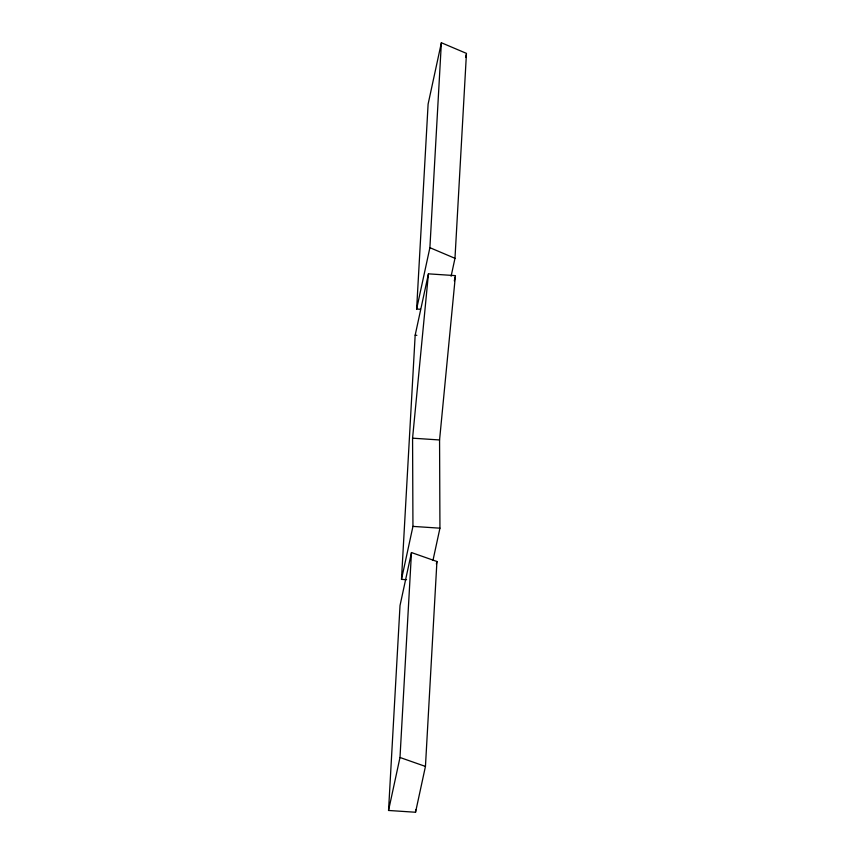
<?xml version="1.0" encoding="UTF-8"?>
<svg xmlns="http://www.w3.org/2000/svg" width="855" height="855" viewBox="0 0 855 855"><rect width="100%" height="100%" fill="white"/><g stroke="black" fill="none" stroke-linecap="round" stroke-linejoin="round"><path stroke-width="1.28" d="M388.544 810.465L400.022 605.532L411.469 552.554L436.926 561.489L425.448 766.422L415.541 812.25L388.544 810.465L399.99 757.487L411.469 552.554M406.553 579.701L401.487 579.369L415.167 335.192L428.43 273.846L455.426 275.631L439.566 439.962L439.94 528.176L432.951 560.485M420.489 309.286L416.631 309.029L428.109 104.096L441.372 42.75L466.456 53.384L454.978 258.317L451.109 276.24M416.631 309.029L429.894 247.683L441.372 42.75M415.541 812.25L415.69 809.589M401.487 579.369L412.944 526.391L412.57 438.177L428.43 273.846M465.633 57.232L466.189 54.667M454.304 280.846L455.149 276.935M436.381 564.033L436.926 561.489M415.167 335.192L416.855 335.31M412.57 438.177L439.566 439.962M412.944 526.391L439.94 528.176M399.99 757.487L425.448 766.422M429.894 247.683L454.978 258.317"/></g></svg>
